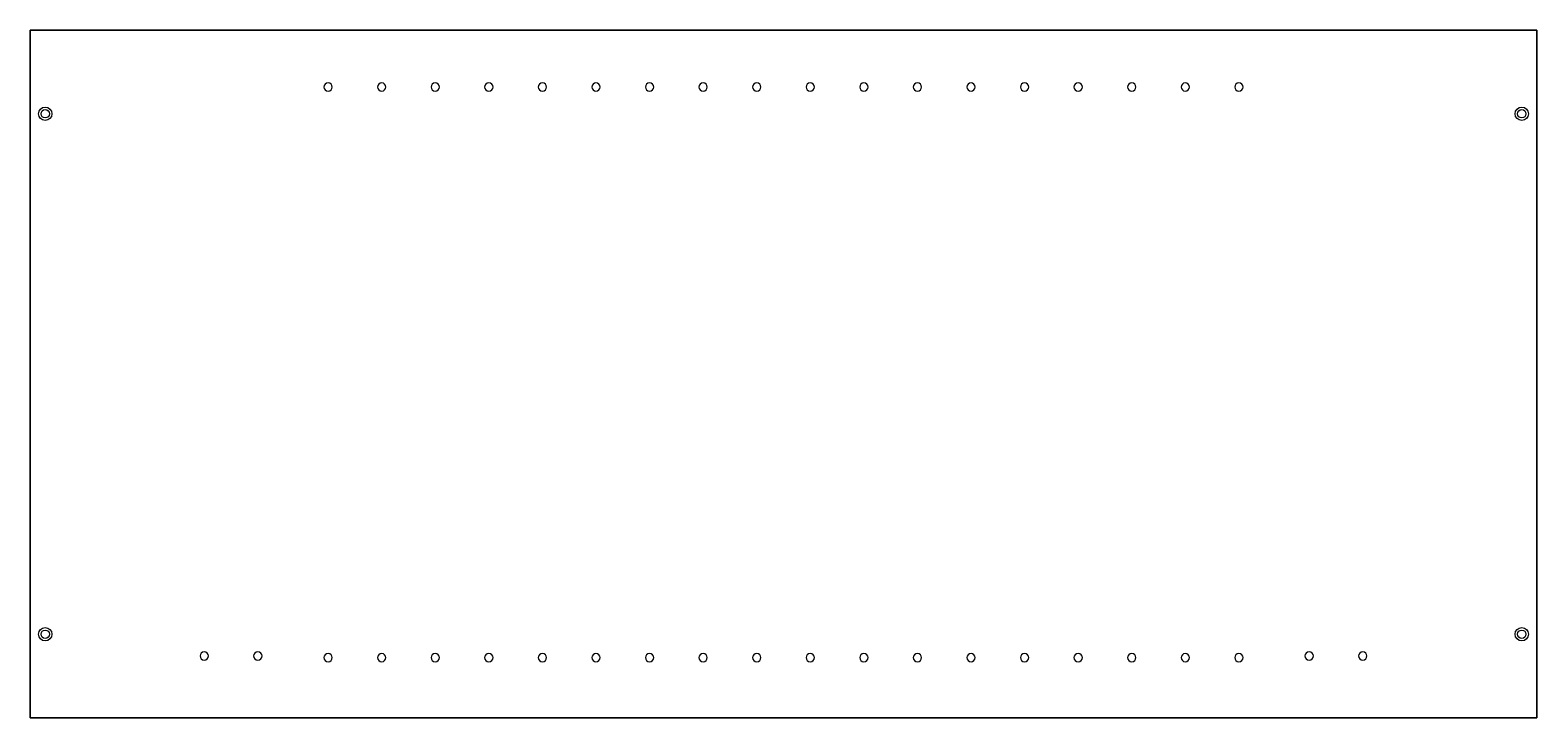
# Model space of a CAD drawing. Extents: x 0 to 900, y 0 to 411.
import ezdxf

# ---------------------------------------------------------------- set-up
doc = ezdxf.new("R2010")
doc.units = 0

msp = doc.modelspace()

# ---------------------------------------------------------------- linework, layer by layer
at = {"layer": 'CONTORNO'}
msp.add_lwpolyline([(900, 411), (900, 0), (0, 0), (0, 411)], close=True, dxfattribs=at)
at = {"layer": 'PANEL'}
msp.add_lwpolyline([(0, 0), (900, 0), (900, 411), (0, 411)], close=True, dxfattribs=at)
at = {"layer": 'VDRILL', "extrusion": (0, 0, -1)}
for centre in [(-178, 377, 11), (-210, 377, 11), (-242, 377, 11), (-274, 377, 11), (-306, 377, 11), (-338, 377, 11), (-370, 377, 11), (-402, 377, 11), (-434, 377, 11), (-466, 377, 11), (-498, 377, 11), (-530, 377, 11), (-562, 377, 11), (-594, 377, 11), (-626, 377, 11), (-658, 377, 11), (-690, 377, 11), (-722, 377, 11), (-104, 37, 17.5), (-136, 37, 17.5), (-178, 36, 11), (-210, 36, 11), (-242, 36, 11), (-274, 36, 11), (-306, 36, 11), (-338, 36, 11), (-370, 36, 11), (-402, 36, 11), (-434, 36, 11), (-466, 36, 11), (-498, 36, 11), (-530, 36, 11), (-562, 36, 11), (-594, 36, 11), (-626, 36, 11), (-658, 36, 11), (-690, 36, 11), (-722, 36, 11), (-764, 37, 17.5), (-796, 37, 17.5)]:
    msp.add_circle(centre, 2.5, dxfattribs=at)
at = {"layer": 'VDRILL'}
for centre, radius in [((9, 361, -2), 4), ((9, 361, -18), 2.5), ((891, 361, -2), 4), ((891, 361, -18), 2.5), ((9, 50, -2), 4), ((891, 50, -2), 4), ((9, 50, -18), 2.5), ((891, 50, -18), 2.5)]:
    msp.add_circle(centre, radius, dxfattribs=at)

doc.saveas('drawing.dxf')
